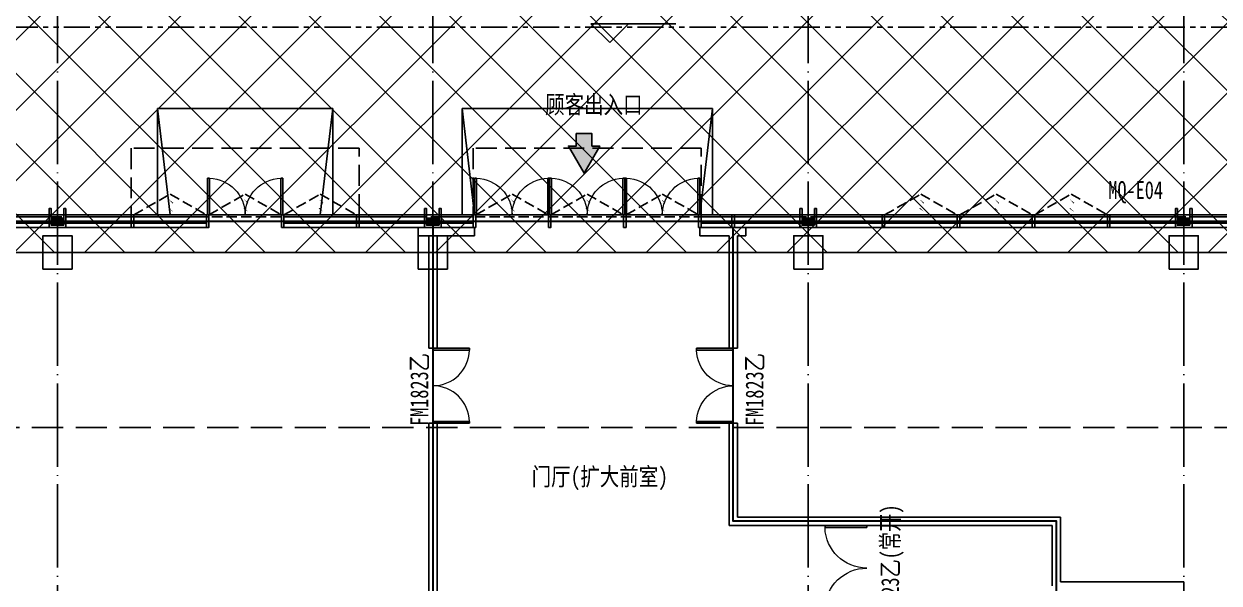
# Model space of a CAD drawing. Extents: x -233336 to 840473, y -28113 to 330904.
# Drawn here: x 703579 to 732232, y 15157 to 28573 of the extents above; entities that cross this region are included whole.
import ezdxf
from ezdxf.xclip import XClip

# ---------------------------------------------------------------- set-up
doc = ezdxf.new("R2010")
doc.units = 0
doc.header["$LTSCALE"] = 1000
doc.header["$XCLIPFRAME"] = 2
for name, pattern in [('104-14# 核心筒$0$DOTE', [2.42, 2, -0.2, 0.02, -0.2]), ('14#楼幕墙$0$DASH', [0.35, 0.25, -0.1]), ('X-104 14#平面$0$$0$DASH', [0.35, 0.25, -0.1]), ('X-104 14#平面$0$109 3#平面$0$DASH', [0.35, 0.25, -0.1]), ('X-104 14#平面$0$PHANTOM2', [1.25, 0.625, -0.125, 0.125, -0.125, 0.125, -0.125])]:
    doc.linetypes.add(name, pattern=pattern)
doc.layers.get('0').update_dxf_attribs({"linetype": 'CONTINUOUS'})
doc.layers.get('Defpoints').update_dxf_attribs({"linetype": 'CONTINUOUS'})
for name, color, linetype in [('104-14# 核心筒$0$A_AXIS-轴线', 8, '104-14# 核心筒$0$DOTE'), ('104-14# 核心筒$0$A_STR-砼柱', 8, 'CONTINUOUS'), ('14#楼幕墙$0$A-C_玻璃幕墙', 8, 'CONTINUOUS'), ('14#楼幕墙$0$A-C_窗', 8, 'CONTINUOUS'), ('14#楼幕墙$0$A-C_门', 8, 'CONTINUOUS'), ('X-104 14#平面$0$01-标注_标高', 8, 'CONTINUOUS'), ('X-104 14#平面$0$02-TEXT_房间', 9, 'CONTINUOUS'), ('X-104 14#平面$0$02-TEXT_标注', 9, 'CONTINUOUS'), ('X-104 14#平面$0$02-TEXT_门窗', 9, 'CONTINUOUS'), ('X-104 14#平面$0$05-填充_天正', 8, 'CONTINUOUS'), ('X-104 14#平面$0$A-C_玻璃幕墙', 8, 'CONTINUOUS'), ('X-104 14#平面$0$A-C_门', 8, 'CONTINUOUS'), ('X-104 14#平面$0$A-E_楼梯', 8, 'CONTINUOUS'), ('X-104 14#平面$0$A-SUR_吊顶', 8, 'CONTINUOUS'), ('X-104 14#平面$0$A-TECH_结构', 8, 'CONTINUOUS'), ('X-104 14#平面$0$A_STR-砌块墙', 7, 'CONTINUOUS'), ('X-104 14#平面$0$DOOR_FIRE', 8, 'CONTINUOUS'), ('X-104 14#平面$0$DOOR_FIRE_TEXT', 7, 'CONTINUOUS')]:
    doc.layers.add(name, color=color, linetype=linetype)
doc.layers.add('14#楼幕墙$0$04-不打印_辅助线', color=8, linetype='CONTINUOUS', plot=False)
doc.layers.add('X-104 14#平面$0$降板', color=8, linetype='CONTINUOUS', plot=False)
doc.layers.add('X-104 14#平面$0$000套内', color=8, linetype='CONTINUOUS', lineweight=30)
doc.styles.add('X-104 14#平面$0$_TCH_SPACE', font='STXIHEI.TTF', dxfattribs={"width": 0.8, "height": 5})
doc.styles.add('X-104 14#平面$0$_TCH_WINDOW', font='STXIHEI.TTF', dxfattribs={"width": 0.75, "height": 3.5})
doc.styles.add('X-104 14#平面$0$Standard', font='STXIHEI.TTF', dxfattribs={"width": 0.8})

# ---------------------------------------------------------------- blocks, each defined once
blk = doc.blocks.new('14#楼幕墙$0$A$C38D07553')
blk.add_lwpolyline([(-60, -300), (0, -300), (0, 0), (-60, 0)], close=True)
blk = doc.blocks.new('14#楼幕墙$0$$LinePat$岩棉板')
at = {"color": 0}
for p, q in [((0, -17), (12, -67)), ((12, -67), (24, -17))]:
    blk.add_line(p, q, dxfattribs=at)
for centre, start, end in [((12, -17), 0, 180), ((0, -67), 270, 0), ((24, -67), 180, 270)]:
    blk.add_arc(centre, 12, start, end, dxfattribs=at)
at = {"layer": 'Defpoints'}
blk.add_point((0, 0), dxfattribs=at)
at = {"layer": 'Defpoints', "color": 0}
blk.add_point((24, -84), dxfattribs=at)
blk = doc.blocks.new('*U155')
blk.add_lwpolyline([(300, 0), (0, 0), (0, 150), (300, 150)], close=True)
at = {"color": 8, "xscale": -1.785714284225998, "yscale": 1.782568518697715, "zscale": 1.782568518697715, "rotation": 180}
for p in [(0, 0), (43, 0), (86, 0), (129, 0), (171, 0), (214, 0), (257, 0)]:
    blk.add_blockref('14#楼幕墙$0$$LinePat$岩棉板', p, dxfattribs=at)
blk = doc.blocks.new('14#楼幕墙$0$A$C07E80D9E')
blk.add_lwpolyline([(-350, -50), (-50, -50), (-50, -450), (0, -450), (0, 0), (-400, 0), (-400, -450), (-350, -450)], close=True)
for points in [[(-50, -200), (-350, -200)], [(-50, -220), (-350, -220)]]:
    blk.add_lwpolyline(points)
at = {"layer": '14#楼幕墙$0$A-C_玻璃幕墙', "rotation": 180}
blk.add_blockref('*U155', (-50, -50), dxfattribs=at)
blk = doc.blocks.new('14#楼幕墙$0$A$C385D642F')
for p, q in [((23250, 27600), (23250, 27250)), ((23550, 27250), (23550, 27600)), ((32250, 27600), (32250, 27250)), ((32550, 27250), (32550, 27600)), ((41250, 27600), (41250, 27250)), ((41550, 27250), (41550, 27600))]:
    blk.add_line(p, q)
at = {"rotation": 180}
for p in [(14200, 27200), (23200, 27200), (32200, 27200), (41200, 27200)]:
    blk.add_blockref('14#楼幕墙$0$A$C07E80D9E', p, dxfattribs=at)
for p in [(16230, 27500), (18030, 27500), (19830, 27500), (21630, 27500), (24430, 27500), (26230, 27500), (28030, 27500), (29830, 27500), (30630, 27500), (34230, 27500), (36030, 27500), (37830, 27500), (39630, 27500)]:
    blk.add_blockref('14#楼幕墙$0$A$C38D07553', p)
blk = doc.blocks.new('14#楼幕墙$0$A$C22714246')
at = {"linetype": '14#楼幕墙$0$DASH'}
blk.add_lwpolyline([(1740, 497), (870, 0), (0, 497)], dxfattribs=at)
at = {"layer": '14#楼幕墙$0$A-C_玻璃幕墙', "color": 1}
blk.add_lwpolyline([(899, 122, 0, 25, 0), (802, 217, 0, 0, 0), (900, 340, 25, 0, 0), (796, 422, 0, 0, 0)], format="xyseb", dxfattribs=at)
blk = doc.blocks.new('14#楼幕墙$0$$DorLib2D$00000002')
for p, q in [((-0.5, 0), (-0.5, 0.4875)), ((-0.475, 0.4875), (-0.5, 0.4875)), ((-0.475, 0), (-0.475, 0.4875)), ((0.475, 0), (0.475, 0.4875)), ((0.475, 0.4875), (0.5, 0.4875)), ((0.5, 0), (0.5, 0.4875)), ((-0.5, 0), (-0.475, 0)), ((0.5, 0), (0.475, 0))]:
    blk.add_line(p, q)
at = {"lineweight": 13}
for centre, start, end in [((-0.4875, 0), 0, 88.53072), ((0.4875, 0), 91.46928, 180)]:
    blk.add_arc(centre, 0.4875, start, end, dxfattribs=at)
blk = doc.blocks.new('14#楼幕墙')
at = {"layer": '14#楼幕墙$0$A-C_玻璃幕墙'}
for p, q in [((4762, 26600), (14200, 26600)), ((4803, 26550), (14200, 26550)), ((4924, 26400), (17970, 26400)), ((19830, 26400), (24370, 26400)), ((29830, 26400), (53970, 26400)), ((18030, 26300), (5005, 26300)), ((24370, 26300), (19770, 26300)), ((53970, 26300), (29830, 26300))]:
    blk.add_line(p, q, dxfattribs=at)
at = {"layer": '14#楼幕墙$0$A-C_玻璃幕墙', "linetype": '14#楼幕墙$0$DASH', "ltscale": 2}
for points in [[(16170, 26600), (21630, 26600), (21630, 28200), (16170, 28200)], [(24370, 26600), (29830, 26600), (29830, 28200), (24370, 28200)]]:
    blk.add_lwpolyline(points, close=True, dxfattribs=at)
at = {"layer": '14#楼幕墙$0$A-C_玻璃幕墙'}
for points in [[(14600, 26600), (23200, 26600)], [(14600, 26550), (17970, 26550)], [(19830, 26550), (23200, 26550)], [(23600, 26600), (32200, 26600)], [(23600, 26550), (24370, 26550)], [(29830, 26550), (32200, 26550)], [(32600, 26600), (41200, 26600)], [(32600, 26550), (41200, 26550)], [(41600, 26600), (50200, 26600)], [(41600, 26550), (50200, 26550)]]:
    blk.add_lwpolyline(points, dxfattribs=at)
at = {"layer": '14#楼幕墙$0$04-不打印_辅助线', "rotation": 180}
blk.add_blockref('14#楼幕墙$0$A$C22714246', (19770, 27097), dxfattribs=at)
at = {"layer": '14#楼幕墙$0$A-C_玻璃幕墙'}
blk.add_blockref('14#楼幕墙$0$A$C385D642F', (0, -900), dxfattribs=at)
at = {"layer": '14#楼幕墙$0$A-C_窗', "rotation": 180}
for p in [(17970, 27097), (21570, 27097), (26170, 27097), (27970, 27097), (29770, 27097), (35970, 27097), (37770, 27097), (39570, 27097)]:
    blk.add_blockref('14#楼幕墙$0$A$C22714246', p, dxfattribs=at)
at = {"layer": '14#楼幕墙$0$A-C_门', "xscale": -1800, "yscale": 1800, "zscale": 100}
for p in [(18900, 26600), (25300, 26600), (27100, 26600), (28900, 26600)]:
    blk.add_blockref('14#楼幕墙$0$$DorLib2D$00000002', p, dxfattribs=at)
blk = doc.blocks.new('_FZHK')
blk.add_lwpolyline([(-0.5, -0.5), (0.5, -0.5), (0.5, 0.5), (-0.5, 0.5)], close=True)
blk = doc.blocks.new('104-14# 核心筒')
at = {"layer": '104-14# 核心筒$0$A_AXIS-轴线'}
for p, q in [((14400, 54018.4), (14400, -8545.1)), ((23400, 54018.4), (23400, -8545.1)), ((32400, 54018.4), (32400, -8545.1)), ((41400, 54018.4), (41400, -8545.1)), ((-24839, 25700), (120259.9, 25700))]:
    blk.add_line(p, q, dxfattribs=at)
at = {"layer": '104-14# 核心筒$0$A_STR-砼柱', "xscale": 700, "yscale": 800, "zscale": 800}
for p in [(14400, 25700), (23400, 25700), (32400, 25700), (41400, 25700)]:
    blk.add_blockref('_FZHK', p, dxfattribs=at)
blk = doc.blocks.new('X-104 14#平面$0$sfafd')
at = {"layer": 'X-104 14#平面$0$05-填充_天正'}
blk.add_hatch(color=256, dxfattribs=at).paths.add_polyline_path([(0, 0), (-143, -205), (-307, -90), (-379, -192), (-590, 261), (-92, 217), (-164, 115)])
blk.add_lwpolyline([(0, 0), (-143, -205), (-307, -90), (-379, -192), (-590, 261), (-92, 217), (-164, 115)], close=True, dxfattribs=at)
blk = doc.blocks.new('X-104 14#平面$0$$DorLib2D$00000002')
for p, q in [((-0.5, 0), (-0.5, 0.4875)), ((-0.475, 0.4875), (-0.5, 0.4875)), ((-0.475, 0), (-0.475, 0.4875)), ((0.475, 0), (0.475, 0.4875)), ((0.475, 0.4875), (0.5, 0.4875)), ((0.5, 0), (0.5, 0.4875)), ((-0.5, 0), (-0.475, 0)), ((0.5, 0), (0.475, 0))]:
    blk.add_line(p, q)
at = {"lineweight": 13}
for centre, start, end in [((-0.4875, 0), 0, 88.53072), ((0.4875, 0), 91.46928, 180)]:
    blk.add_arc(centre, 0.4875, start, end, dxfattribs=at)
blk = doc.blocks.new('X-104 14#平面')
at = {"layer": 'X-104 14#平面$0$降板'}
h = blk.add_hatch(dxfattribs=at)
h.set_pattern_fill('ANSI37', color=256, scale=750)
h.set_pattern_definition([(45, (0, 0), (-841.899, 841.899), []), (135, (0, 0), (-841.899, -841.899), [])])
h.paths.add_polyline_path([(83500, 40800), (86400, 48900), (86400, 51400), (77509.2, 51400), (58917.8, 35800), (-4608.4, 35800), (-12111.5, -2800), (112466, -2800), (116300, 1125.5), (116300, 11750), (115900, 11750), (107700, -0.1), (86400, 0), (77400, 799.9), (59400, 799.9), (50400, 0), (-62.7, 0), (5400, 25700), (68400, 25700)])
at = {"layer": 'X-104 14#平面$0$000套内'}
blk.add_lwpolyline([(23450, -2050), (-1173.2, -2050), (4884.7, 26450), (23400, 26450), (23400, 14750), (22050, 14750), (22050, 10650), (23450, 10650)], close=True, dxfattribs=at)
blk.add_lwpolyline([(23400, 26450), (50400, 26450), (50400, -2050), (23450, -2050), (23450, 7800), (32350, 7800), (32350, 7600), (41500, 7600), (41500, 16600), (38350, 16600), (38350, 19250), (30600, 19250), (30600, 26300)], dxfattribs=at)
at = {"layer": 'X-104 14#平面$0$01-标注_标高'}
for p, q in [((27640.5, 30731.6), (27190.5, 31181.6)), ((27190.5, 31181.6), (29225.3, 31181.6)), ((27640.5, 30731.6), (28090.5, 31181.6))]:
    blk.add_line(p, q, dxfattribs=at)
at = {"layer": 'X-104 14#平面$0$A-C_玻璃幕墙'}
blk.add_lwpolyline([(-1359, -2200), (108091.7, -2200), (111291.5, 2370.2), (113380.4, 907.7), (115789.3, 4348.2), (113700.6, 5810.6), (116900.2, 10380.5), (116900.2, 38462.2), (99065.1, 43424.4), (96015.6, 32464.2), (85707.2, 35332.3), (87317.1, 41118.6), (83503.2, 42179.7), (66340.6, 26600), (4762.5, 26600)], close=True, dxfattribs=at)
at = {"layer": 'X-104 14#平面$0$A-E_楼梯'}
for p, q in [((21000, 29150), (16800, 29150)), ((16800, 29150), (16800, 26600)), ((17100, 26600), (16800, 29150)), ((20700, 26600), (21000, 29150)), ((21000, 29150), (21000, 26600)), ((30100, 29150), (24100, 29150)), ((24100, 29150), (24100, 26600)), ((24400, 26600), (24100, 29150)), ((29800, 26600), (30100, 29150)), ((30100, 29150), (30100, 26600)), ((21000, 26600), (16800, 26600)), ((30100, 26600), (24100, 26600))]:
    blk.add_line(p, q, dxfattribs=at)
at = {"layer": 'X-104 14#平面$0$A-SUR_吊顶', "linetype": 'X-104 14#平面$0$PHANTOM2'}
blk.add_line((57679.8, 31100), (9724.7, 31100), dxfattribs=at)
at = {"layer": 'X-104 14#平面$0$A-SUR_吊顶', "linetype": 'X-104 14#平面$0$109 3#平面$0$DASH', "ltscale": 3}
blk.add_lwpolyline([(109062.3, -4432.1), (119297.3, 10714.5), (117562.9, 11100.5), (120741.8, 38794.6), (99426.9, 44725), (92631.2, 20300), (86987.2, 20300), (86987.2, 21500), (8392.2, 21500), (5688.7, 8781.2), (-2733.6, 10571.4), (-6009.8, -4841.7), (40178.1, -2825.1), (39845.1, -4916.4), (83845.6, -2647.5)], close=True, dxfattribs=at)
at = {"layer": 'X-104 14#平面$0$A-TECH_结构', "linetype": 'X-104 14#平面$0$$0$DASH'}
blk.add_lwpolyline([(87207.3, 41097.2), (85610.8, 35359.1), (96063.8, 32450.8), (99099.8, 43362.9), (116850.2, 38424.2), (116850.2, 10396.2), (108065.7, -2149.5), (-1297.3, -2149.5), (4803.7, 26550), (66359.9, 26550), (83516.4, 42124.1)], close=True, dxfattribs=at)
at = {"layer": 'X-104 14#平面$0$A_STR-砌块墙'}
for p, q in [((23050, 26300), (23400, 26300)), ((23050, 26300), (23050, 26100)), ((23050, 26100), (23300, 26100)), ((23300, 26100), (23300, 23400)), ((23400, 26300), (24400, 26300)), ((23500, 23400), (23500, 26100)), ((23500, 26100), (24400, 26100)), ((24400, 26300), (24400, 26100)), ((29800, 26300), (30600, 26300)), ((29800, 26300), (29800, 26100)), ((29800, 26100), (30500, 26100)), ((30500, 26100), (30500, 23400)), ((30600, 26300), (30900, 26300)), ((30700, 23400), (30700, 26100)), ((30700, 26100), (30900, 26100)), ((30900, 26300), (30900, 26100)), ((23300, 23400), (23500, 23400)), ((30500, 23400), (30700, 23400)), ((23500, 21600), (23300, 21600)), ((23300, 21600), (23300, 17100)), ((23500, 17100), (23500, 21600)), ((30700, 21600), (30500, 21600)), ((30500, 21600), (30500, 19150)), ((30700, 19350), (30700, 21600)), ((30700, 19350), (33800, 19350)), ((33800, 19350), (38450, 19350)), ((38450, 17800), (38450, 19350)), ((30500, 19150), (33700, 19150)), ((33700, 19150), (33900, 19150)), ((33900, 19150), (38250, 19150)), ((38250, 17700), (38250, 19150)), ((38450, 17800), (41400, 17800)), ((41400, 17100), (41400, 17800))]:
    blk.add_line(p, q, dxfattribs=at)
at = {"layer": 'X-104 14#平面$0$降板'}
blk.add_lwpolyline([(83500, 40800), (86400, 48900), (86400, 51400), (77509.2, 51400), (58917.8, 35800), (-4608.4, 35800), (-12111.5, -2800), (112466, -2800), (116300, 1125.5), (116300, 11750), (115900, 11750), (107700, -0.1), (86400, 0), (77400, 799.9), (59400, 799.9), (50400, 0), (-62.7, 0), (5400, 25700), (68400, 25700)], close=True, dxfattribs=at)
ref = blk.add_blockref('104-14# 核心筒', (0, 0))
XClip(ref).set_block_clipping_path([(-38664.3623821461, -25500), (139216.5485069363, 330900)])
blk.add_blockref('14#楼幕墙', (0, 0))
at = {"xscale": 1.5, "yscale": 1.5, "zscale": 1.5, "rotation": 124.9985697672247}
blk.add_blockref('X-104 14#平面$0$sfafd', (26837, 28551), dxfattribs=at)
at = {"layer": 'X-104 14#平面$0$A-C_门', "xscale": -1800, "yscale": 1800, "zscale": 100}
for p in [(18900, 26600), (25300, 26600), (27100, 26600), (28900, 26600)]:
    blk.add_blockref('X-104 14#平面$0$$DorLib2D$00000002', p, dxfattribs=at)
at = {"layer": 'X-104 14#平面$0$DOOR_FIRE'}
ref = blk.add_blockref('X-104 14#平面$0$$DorLib2D$00000002', (23400, 22500), dxfattribs=dict(at, xscale=-1800, yscale=-1800, zscale=200, rotation=90))
ref.add_attrib('A', 'FM1823乙', (23287.5, 21535.8), dxfattribs={"layer": 'X-104 14#平面$0$DOOR_FIRE_TEXT', "height": 428.14, "rotation": 90, "style": 'X-104 14#平面$0$_TCH_WINDOW', "width": 0.75})
ref = blk.add_blockref('X-104 14#平面$0$$DorLib2D$00000002', (30600, 22500), dxfattribs=dict(at, xscale=-1800, yscale=1800, zscale=200, rotation=90))
ref.add_attrib('A', 'FM1823乙', (31324.6, 21535.8), dxfattribs={"layer": 'X-104 14#平面$0$DOOR_FIRE_TEXT', "height": 428.14, "rotation": 90, "style": 'X-104 14#平面$0$_TCH_WINDOW', "width": 0.75})
ref = blk.add_blockref('X-104 14#平面$0$$DorLib2D$00000002', (33800, 18125), dxfattribs=dict(at, xscale=2050, yscale=-2050, zscale=200, rotation=270))
ref.add_attrib('A', 'FM2123乙(常开)', (34575, 16590.2), dxfattribs={"layer": 'X-104 14#平面$0$DOOR_FIRE_TEXT', "height": 428.139, "rotation": 90, "style": 'X-104 14#平面$0$_TCH_WINDOW', "width": 0.75})
at = {"layer": 'X-104 14#平面$0$02-TEXT_房间', "style": 'X-104 14#平面$0$_TCH_SPACE', "width": 0.8}
blk.add_text('顾客出入口', height=428.14, dxfattribs=at).set_placement((26091.1, 29033.2))
at = {"layer": 'X-104 14#平面$0$02-TEXT_标注', "style": 'X-104 14#平面$0$Standard', "width": 0.8}
blk.add_text('门厅(扩大前室)', height=428.14, dxfattribs=at).set_placement((25767, 20107.6))
at = {"layer": 'X-104 14#平面$0$02-TEXT_门窗', "style": 'X-104 14#平面$0$_TCH_WINDOW', "width": 0.75}
blk.add_text('MQ-E04', height=428.14, dxfattribs=at).set_placement((39592.5, 26981.5))

msp = doc.modelspace()

# ---------------------------------------------------------------- block references
msp.add_blockref('X-104 14#平面', (689983.4, -2608.9))

doc.saveas('drawing.dxf')
